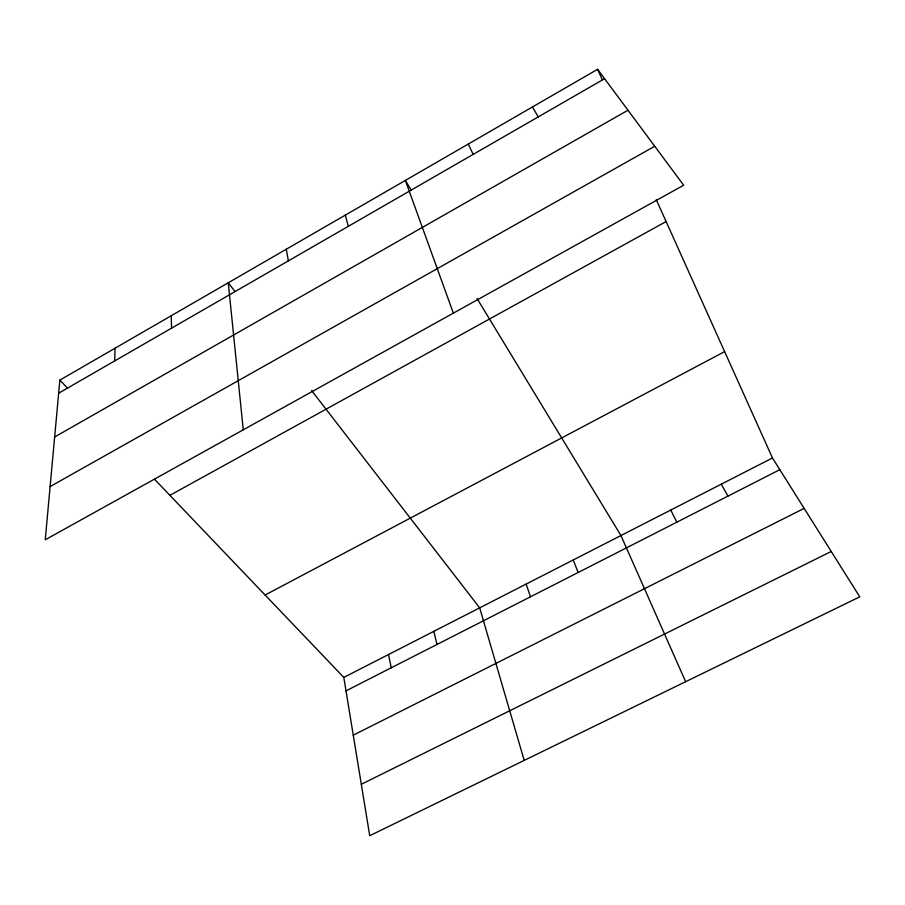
<?xml version="1.0" encoding="UTF-8"?>
<svg xmlns="http://www.w3.org/2000/svg" width="905" height="905" viewBox="0 0 905 905"><rect width="100%" height="100%" fill="white"/><g stroke="black" fill="none" stroke-linecap="round" stroke-linejoin="round"><path stroke-width="1.36" d="M114.652 360.959L115.071 348.21M59.854 380.111L45.25 539.787L683.66 185.231L597.617 69.3L59.854 380.111L67.637 388.268M58.655 393.211L604.585 78.69M54.651 436.991L627.991 110.218M50.114 486.585L654.722 146.248M169.902 495.34L666.114 221.567M265.12 595.026L724.634 351.626M343.81 677.415L772.474 457.975L859.75 596.836L369.726 835.7L343.81 677.415L154.563 479.277M346.004 690.854L779.827 469.672M353.267 735.165L804.149 508.384M361.31 784.284L831.243 551.473M235.017 291.512L228.264 282.779L243.264 429.818M311.569 390.496L479.684 607.855L524.199 760.404M411.175 190.016L405.35 180.423L453.348 313.141M477.059 298.548L620.943 535.545L685.639 681.703M532.366 107.005L538.283 116.892M721.262 484.186L727.971 496.121M670.763 510.035L676.838 522.185M468.292 144.042L473.179 154.393M597.617 69.3L602.244 79.606M656.283 199.722L772.474 457.975M573.238 559.969L578.125 572.514M526.156 584.064L530.477 596.814M345.314 215.13L348.301 226.341M433.8 631.339L437.036 644.451M388.517 654.53L391.231 667.8M286.297 249.237L288.378 260.866M171.192 315.766L171.588 328.153"/></g></svg>
